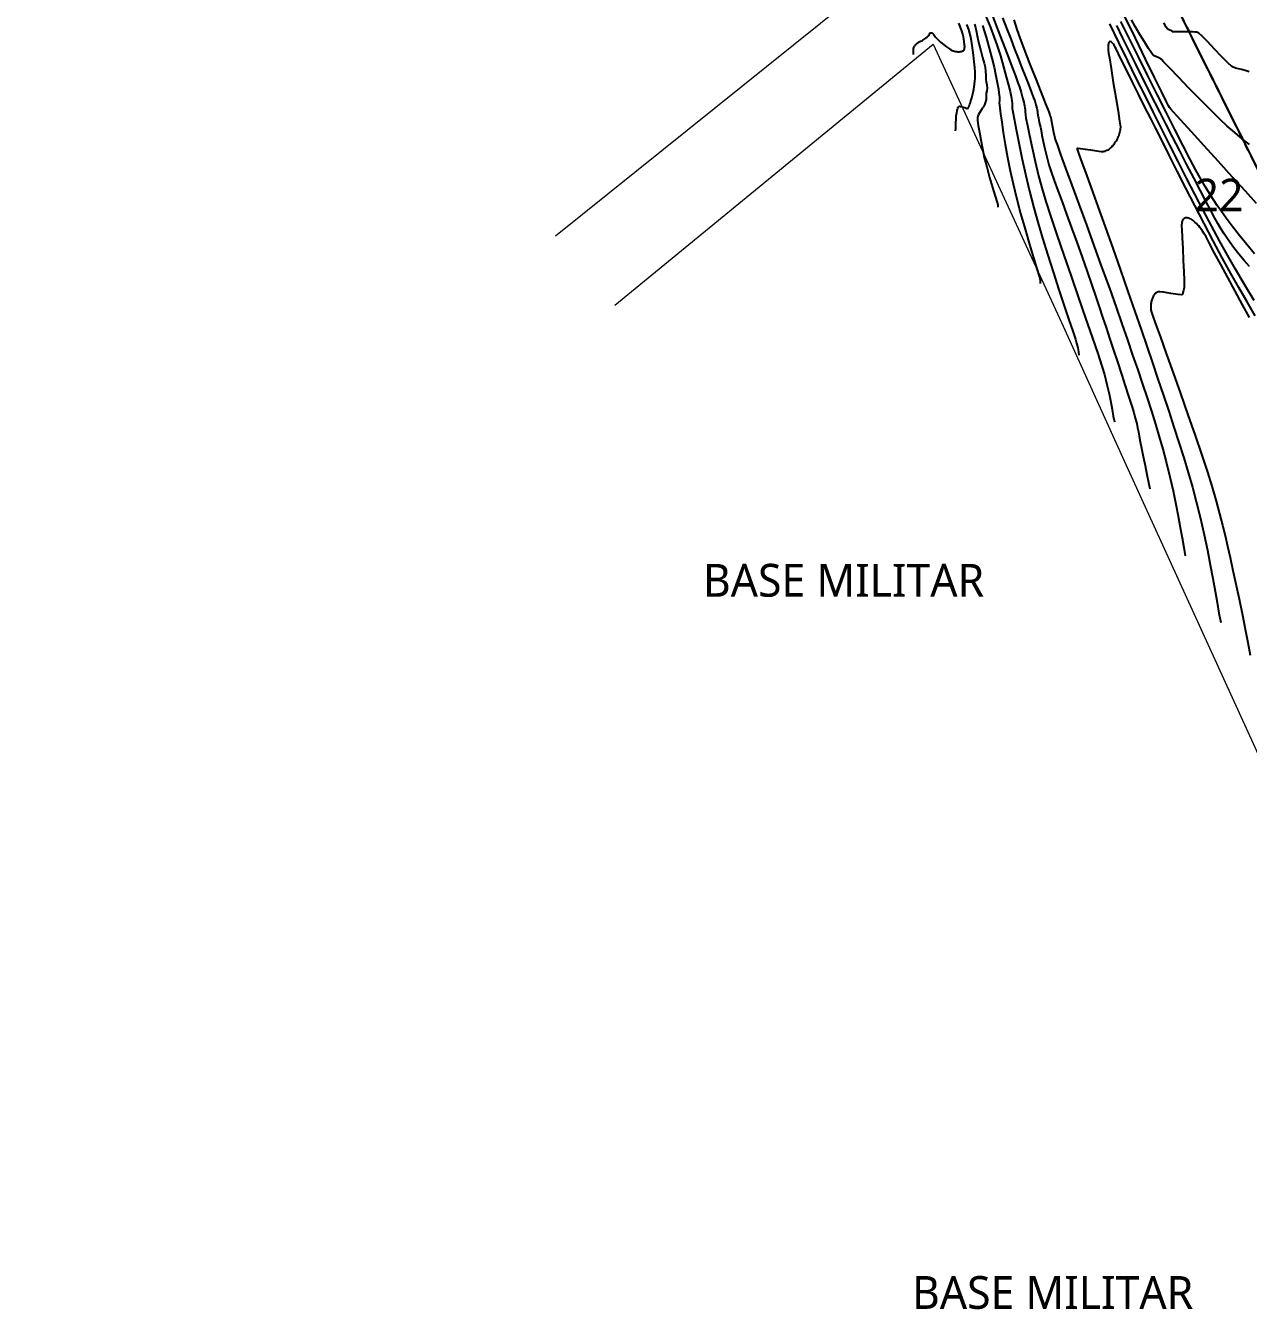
# Model space of a CAD drawing. Header units: millimetres. Extents: x 86 to 591881, y 99 to 1307229.
# Drawn here: x 590513 to 590606.2, y 1306927.9 to 1307025.7 of the extents above; entities that cross this region are included whole.
import ezdxf
from ezdxf.enums import TextEntityAlignment as Align

# ---------------------------------------------------------------- set-up
doc = ezdxf.new("R2010")
doc.units = ezdxf.units.MM
doc.linetypes.add('PHANTOM', pattern=[2.5, 1.25, -0.25, 0.25, -0.25, 0.25, -0.25])
doc.layers.add('_BLOQUES', color=9, linetype='Continuous', lineweight=20)
doc.layers.add('_TEXTO', color=3, linetype='Continuous', lineweight=25)
for name, color, linetype in [('C-PROP-BNDY', 150, 'Continuous'), ('C-PROP-LINE', 230, 'Continuous'), ('C-TOPO-MAJR', 9, 'Continuous'), ('C-TOPO-MINR', 8, 'Continuous'), ('Perimetro', 7, 'Continuous'), ('Plano', 7, 'Continuous')]:
    doc.layers.add(name, color=color, linetype=linetype)
doc.styles.add('ST - ETIQUETAS', font='', dxfattribs={"height": 2.5})
doc.styles.get('ST - ETIQUETAS').set_extended_font_data('Roboto Thin')

msp = doc.modelspace()

# ---------------------------------------------------------------- linework, layer by layer
at = {"layer": '_BLOQUES', "flags": 128}
msp.add_lwpolyline([(590590.178, 1307047.968), (590628.051, 1307065.704), (590657.956, 1307007.818), (590654.811, 1307006.619), (590647.927, 1307003.89), (590634.295, 1306998.682), (590617.753, 1306992.343), (590613.249, 1307001.467), (590607.385, 1307013.689), (590599.683, 1307029.141), (590590.178, 1307047.968)], dxfattribs=at)
at = {"layer": 'C-PROP-BNDY', "color": 150, "linetype": 'Continuous', "lineweight": -3}
msp.add_polyline3d([(590645.365, 1307032.182, 0), (590628.051, 1307065.704, 0), (590590.178, 1307047.968, 0), (590599.683, 1307029.141, 0), (590607.385, 1307013.689, 0), (590613.279, 1307001.404, 0), (590617.753, 1306992.343, 0), (590634.295, 1306998.682, 0), (590647.927, 1307003.89, 0), (590654.811, 1307006.619, 0), (590657.956, 1307007.818, 0), (590645.365, 1307032.182, 0)], dxfattribs=at)
at = {"layer": 'C-PROP-LINE', "color": 242, "linetype": 'PHANTOM', "lineweight": 30, "ltscale": 2}
msp.add_polyline3d([(590599.683, 1307029.141, 0), (590607.385, 1307013.689, 0), (590613.279, 1307001.404, 0), (590617.753, 1306992.343, 0), (590634.295, 1306998.682, 0), (590647.927, 1307003.89, 0), (590654.811, 1307006.619, 0), (590662.89, 1307009.7, 0), (590675.452, 1307014.842, 0), (590685.718, 1307018.866, 0), (590705.811, 1307027.095, 0)], dxfattribs=at)
at = {"layer": 'C-TOPO-MAJR', "color": 40, "linetype": 'Continuous', "lineweight": -3}
for points, elevation in [([(590580.642, 1307023.475), (590580.643, 1307023.498), (590580.645, 1307023.559), (590580.648, 1307023.672), (590580.653, 1307023.823), (590580.656, 1307023.921), (590580.675, 1307024), (590580.698, 1307024.044), (590580.723, 1307024.091), (590580.757, 1307024.138), (590580.795, 1307024.188), (590580.837, 1307024.235), (590580.883, 1307024.283), (590580.932, 1307024.327), (590580.981, 1307024.369), (590581.036, 1307024.409), (590581.082, 1307024.441), (590581.132, 1307024.47), (590581.18, 1307024.492), (590581.273, 1307024.522), (590581.323, 1307024.543), (590581.372, 1307024.569), (590581.431, 1307024.601), (590581.505, 1307024.651), (590581.597, 1307024.717), (590581.682, 1307024.791), (590581.745, 1307024.849), (590581.785, 1307024.894), (590581.821, 1307024.936), (590581.871, 1307025.015), (590581.894, 1307025.077), (590581.928, 1307025.116), (590582.001, 1307025.131), (590582.059, 1307025.114), (590582.12, 1307025.077), (590582.179, 1307025.023), (590582.232, 1307024.942), (590582.284, 1307024.861), (590582.33, 1307024.802), (590582.383, 1307024.742), (590582.459, 1307024.66), (590582.547, 1307024.574), (590582.716, 1307024.417), (590582.927, 1307024.236), (590583.171, 1307024.051), (590583.399, 1307023.891), (590583.505, 1307023.819), (590583.587, 1307023.779), (590583.673, 1307023.746), (590583.762, 1307023.72), (590583.853, 1307023.701), (590583.944, 1307023.689), (590584.034, 1307023.684), (590584.121, 1307023.685), (590584.204, 1307023.693), (590584.282, 1307023.707), (590584.352, 1307023.727), (590584.413, 1307023.754), (590584.465, 1307023.786), (590584.505, 1307023.824), (590584.532, 1307023.868), (590584.544, 1307023.917), (590584.546, 1307023.973), (590584.548, 1307024.042), (590584.541, 1307024.191), (590584.515, 1307024.465), (590584.492, 1307024.637), (590584.463, 1307024.805), (590584.412, 1307025.01), (590584.32, 1307025.261), (590584.095, 1307025.849)], 456.5), ([(590586.142, 1307026.433), (590586.506, 1307025.515), (590586.796, 1307024.764), (590586.998, 1307024.205), (590587.267, 1307023.364), (590587.51, 1307022.54), (590587.718, 1307021.78), (590587.884, 1307021.136), (590588.002, 1307020.656), (590588.063, 1307020.391), (590588.115, 1307020.137), (590588.149, 1307019.928), (590588.169, 1307019.745), (590588.171, 1307019.545), (590588.175, 1307019.345), (590588.215, 1307019.106), (590588.315, 1307018.557), (590588.469, 1307017.751), (590588.67, 1307016.744), (590588.911, 1307015.589), (590589.186, 1307014.343), (590589.488, 1307013.057), (590589.81, 1307011.788), (590590.113, 1307010.705), (590590.478, 1307009.483), (590590.884, 1307008.177), (590591.31, 1307006.845), (590591.733, 1307005.544), (590592.134, 1307004.33), (590592.489, 1307003.26), (590592.779, 1307002.391), (590592.98, 1307001.78), (590593.073, 1307001.484), (590593.157, 1307001.113), (590593.213, 1307000.807), (590593.255, 1307000.568)], 455.5), ([(590587.433, 1307026.269), (590587.739, 1307025.474), (590588.055, 1307024.656), (590588.357, 1307023.875), (590588.622, 1307023.188), (590588.901, 1307022.465), (590589.174, 1307021.766), (590589.424, 1307021.127), (590589.636, 1307020.585), (590589.794, 1307020.176), (590589.882, 1307019.935), (590589.972, 1307019.641), (590590.038, 1307019.393), (590590.067, 1307019.275), (590590.081, 1307019.207), (590590.094, 1307019.14), (590590.103, 1307018.998), (590590.111, 1307018.87), (590590.128, 1307018.804), (590590.141, 1307018.739), (590590.169, 1307018.607), (590590.234, 1307018.302), (590590.314, 1307017.937), (590590.364, 1307017.688), (590590.436, 1307017.312), (590590.531, 1307016.836), (590590.651, 1307016.285), (590590.795, 1307015.685), (590590.965, 1307015.062), (590591.135, 1307014.527), (590591.363, 1307013.873), (590591.643, 1307013.108), (590591.964, 1307012.246), (590592.318, 1307011.297), (590592.698, 1307010.273), (590593.094, 1307009.184), (590593.498, 1307008.043), (590593.879, 1307006.947), (590594.215, 1307005.966), (590594.518, 1307005.074), (590594.795, 1307004.246), (590595.059, 1307003.453), (590595.317, 1307002.671), (590595.58, 1307001.871), (590595.857, 1307001.028), (590596.181, 1307000.045), (590596.491, 1306999.106), (590596.778, 1306998.231), (590597.036, 1306997.44), (590597.256, 1306996.753), (590597.43, 1306996.19), (590597.549, 1306995.772), (590597.654, 1306995.356), (590597.727, 1306995.024), (590597.786, 1306994.718), (590597.848, 1306994.383), (590597.931, 1306993.962), (590598.032, 1306993.473), (590598.158, 1306992.853), (590598.296, 1306992.168), (590598.435, 1306991.484), (590598.559, 1306990.866), (590598.657, 1306990.381)], 455), ([(590606.782, 1307012.119), (590605.934, 1307013.057), (590604.932, 1307014.161), (590603.859, 1307015.343), (590602.794, 1307016.513), (590601.819, 1307017.584), (590601.016, 1307018.467), (590600.465, 1307019.073), (590600.248, 1307019.314), (590600.154, 1307019.434), (590600.071, 1307019.56), (590599.927, 1307019.852), (590599.558, 1307020.606), (590599.012, 1307021.729), (590598.332, 1307023.126), (590597.564, 1307024.704), (590596.754, 1307026.368)], 455.5), ([(590606.231, 1307022.144), (590605.916, 1307022.261), (590605.647, 1307022.336), (590605.409, 1307022.38), (590605.171, 1307022.44), (590604.903, 1307022.567), (590604.595, 1307022.83), (590604.121, 1307023.307), (590603.572, 1307023.886), (590603.041, 1307024.454), (590602.618, 1307024.897), (590602.395, 1307025.103), (590602.235, 1307025.165), (590602.089, 1307025.182), (590601.907, 1307025.193), (590601.581, 1307025.203), (590601.074, 1307025.206), (590600.606, 1307025.206), (590600.394, 1307025.207), (590600.352, 1307025.236), (590600.309, 1307025.267), (590600.249, 1307025.295), (590600.182, 1307025.325), (590600.119, 1307025.356), (590600.065, 1307025.383), (590599.99, 1307025.421), (590599.906, 1307025.561), (590599.714, 1307025.878)], 456), ([(590585.285, 1307025.782), (590585.379, 1307025.52), (590585.461, 1307025.176), (590585.501, 1307024.895), (590585.564, 1307024.545), (590585.652, 1307024.2), (590585.78, 1307023.738), (590585.917, 1307023.244), (590586.035, 1307022.806), (590586.103, 1307022.508), (590586.143, 1307022.179), (590586.158, 1307021.903), (590586.161, 1307021.751), (590586.157, 1307021.64), (590586.155, 1307021.529), (590586.183, 1307021.388), (590586.229, 1307021.155), (590586.253, 1307020.914), (590586.233, 1307020.698), (590586.195, 1307020.517), (590586.174, 1307020.426), (590586.179, 1307020.351), (590586.185, 1307020.277), (590586.187, 1307020.176), (590586.181, 1307020.045), (590586.133, 1307019.855), (590586.087, 1307019.701), (590586.06, 1307019.631), (590586.038, 1307019.577), (590586.015, 1307019.532), (590585.974, 1307019.484), (590585.917, 1307019.404), (590585.797, 1307019.226), (590585.684, 1307019.036), (590585.608, 1307018.898), (590585.555, 1307018.784), (590585.525, 1307018.637), (590585.536, 1307018.443), (590585.585, 1307018.07), (590585.666, 1307017.561), (590585.773, 1307016.957), (590585.902, 1307016.3), (590586.046, 1307015.633), (590586.226, 1307014.908), (590586.445, 1307014.112), (590586.672, 1307013.335), (590586.873, 1307012.667), (590587.017, 1307012.199), (590587.073, 1307012.019), (590587.074, 1307011.932), (590587.074, 1307011.846)], 456), ([(590606.246, 1307007.31), (590605.849, 1307007.769), (590605.438, 1307008.264), (590605.056, 1307008.752), (590604.75, 1307009.163), (590604.513, 1307009.496), (590604.307, 1307009.807), (590604.093, 1307010.154), (590603.83, 1307010.595), (590603.6, 1307011.002), (590603.291, 1307011.577), (590602.913, 1307012.295), (590602.478, 1307013.132), (590601.997, 1307014.065), (590601.481, 1307015.071), (590600.941, 1307016.125), (590600.387, 1307017.205), (590599.878, 1307018.197), (590599.446, 1307019.039), (590599.067, 1307019.779), (590598.716, 1307020.47), (590598.367, 1307021.161), (590597.995, 1307021.903), (590597.576, 1307022.746), (590597.085, 1307023.741), (590596.581, 1307024.768), (590596.135, 1307025.688)], 455), ([(590606.691, 1307003.571), (590606.059, 1307004.633), (590605.425, 1307005.723), (590604.82, 1307006.796), (590604.169, 1307007.99), (590603.486, 1307009.271), (590602.787, 1307010.604), (590602.087, 1307011.957), (590601.401, 1307013.296), (590600.746, 1307014.586), (590600.135, 1307015.794), (590599.584, 1307016.887), (590599.109, 1307017.83), (590598.724, 1307018.589), (590598.257, 1307019.513), (590597.787, 1307020.452), (590597.335, 1307021.362), (590596.919, 1307022.204), (590596.559, 1307022.934), (590596.276, 1307023.511), (590596.089, 1307023.893), (590596.018, 1307024.038), (590595.972, 1307024.117), (590595.93, 1307024.186), (590595.887, 1307024.246), (590595.847, 1307024.3), (590595.807, 1307024.343), (590595.77, 1307024.381), (590595.7, 1307024.43), (590595.638, 1307024.448), (590595.585, 1307024.436), (590595.541, 1307024.394), (590595.506, 1307024.323), (590595.494, 1307024.275), (590595.483, 1307024.223), (590595.477, 1307024.163), (590595.471, 1307024.097), (590595.471, 1307024.024), (590595.472, 1307023.943), (590595.485, 1307023.803), (590595.514, 1307023.559), (590595.571, 1307023.204), (590595.7, 1307022.406), (590595.873, 1307021.345), (590596.06, 1307020.202), (590596.231, 1307019.156), (590596.356, 1307018.389), (590596.406, 1307018.08), (590596.41, 1307017.989), (590596.411, 1307017.898), (590596.404, 1307017.805), (590596.393, 1307017.71), (590596.375, 1307017.615), (590596.354, 1307017.519), (590596.326, 1307017.424), (590596.295, 1307017.328), (590596.259, 1307017.234), (590596.22, 1307017.141), (590596.176, 1307017.049), (590596.129, 1307016.959), (590596.078, 1307016.871), (590596.025, 1307016.786), (590595.969, 1307016.703), (590595.911, 1307016.624), (590595.849, 1307016.549), (590595.787, 1307016.477), (590595.722, 1307016.41), (590595.657, 1307016.348), (590595.588, 1307016.291), (590595.521, 1307016.239), (590595.451, 1307016.193), (590595.383, 1307016.152), (590595.313, 1307016.12), (590595.244, 1307016.092), (590595.174, 1307016.075), (590595.106, 1307016.061), (590595.039, 1307016.06), (590594.972, 1307016.061), (590594.769, 1307016.088), (590594.306, 1307016.149), (590593.759, 1307016.222), (590593.377, 1307016.273), (590593.183, 1307016.298), (590593.118, 1307016.307), (590593.109, 1307016.308), (590593.109, 1307016.302), (590593.111, 1307016.275), (590593.112, 1307016.255), (590593.191, 1307016.039), (590593.409, 1307015.436), (590593.747, 1307014.504), (590594.179, 1307013.305), (590594.685, 1307011.899), (590595.241, 1307010.347), (590595.826, 1307008.71), (590596.415, 1307007.046), (590596.988, 1307005.418), (590597.52, 1307003.886), (590597.99, 1307002.51), (590598.422, 1307001.238), (590598.85, 1306999.978), (590599.275, 1306998.732), (590599.691, 1306997.501), (590600.098, 1306996.286), (590600.493, 1306995.088), (590600.872, 1306993.91), (590601.235, 1306992.751), (590601.577, 1306991.614), (590601.896, 1306990.5), (590602.191, 1306989.41), (590602.513, 1306988.12), (590602.795, 1306986.885), (590603.043, 1306985.71), (590603.26, 1306984.601), (590603.452, 1306983.561), (590603.624, 1306982.596), (590603.779, 1306981.71), (590603.923, 1306980.908), (590604.06, 1306980.194)], 454.5)]:
    msp.add_lwpolyline(points, dxfattribs=dict(at, elevation=elevation))
at = {"layer": 'C-TOPO-MINR', "color": 44, "linetype": 'Continuous', "lineweight": -3}
for points, elevation in [([(590586.517, 1307026.811), (590586.976, 1307025.612), (590587.408, 1307024.482), (590587.8, 1307023.455), (590588.139, 1307022.561), (590588.414, 1307021.833), (590588.61, 1307021.303), (590588.717, 1307021.004), (590588.851, 1307020.568), (590588.964, 1307020.165), (590589.045, 1307019.851), (590589.086, 1307019.684), (590589.116, 1307019.55), (590589.139, 1307019.414), (590589.146, 1307019.282), (590589.153, 1307019.097), (590589.174, 1307018.874), (590589.22, 1307018.612), (590589.324, 1307018.07), (590589.479, 1307017.303), (590589.678, 1307016.369), (590589.915, 1307015.323), (590590.184, 1307014.222), (590590.476, 1307013.123), (590590.735, 1307012.265), (590591.11, 1307011.11), (590591.573, 1307009.729), (590592.097, 1307008.194), (590592.655, 1307006.576), (590593.219, 1307004.945), (590593.763, 1307003.373), (590594.26, 1307001.93), (590594.682, 1307000.689), (590595.002, 1306999.72), (590595.193, 1306999.093), (590595.387, 1306998.332), (590595.545, 1306997.63), (590595.673, 1306996.992), (590595.779, 1306996.418), (590595.871, 1306995.912), (590595.956, 1306995.474)], 455.25), ([(590588.301, 1307026.106), (590588.527, 1307025.372), (590588.748, 1307024.746), (590589.086, 1307023.848), (590589.496, 1307022.789), (590589.932, 1307021.675), (590590.35, 1307020.618), (590590.706, 1307019.724), (590590.953, 1307019.104), (590591.048, 1307018.866), (590591.074, 1307018.784), (590591.093, 1307018.719), (590591.106, 1307018.647), (590591.133, 1307018.488), (590591.204, 1307018.09), (590591.314, 1307017.559), (590591.454, 1307017), (590591.585, 1307016.606), (590591.854, 1307015.855), (590592.235, 1307014.808), (590592.705, 1307013.524), (590593.241, 1307012.063), (590593.82, 1307010.486), (590594.417, 1307008.853), (590595.009, 1307007.224), (590595.573, 1307005.66), (590596.084, 1307004.219), (590596.52, 1307002.963), (590596.941, 1307001.735), (590597.343, 1307000.561), (590597.728, 1306999.436), (590598.094, 1306998.354), (590598.442, 1306997.31), (590598.772, 1306996.297), (590599.084, 1306995.311), (590599.376, 1306994.345), (590599.651, 1306993.393), (590599.906, 1306992.45), (590600.191, 1306991.308), (590600.434, 1306990.232), (590600.641, 1306989.226), (590600.819, 1306988.29), (590600.973, 1306987.426), (590601.111, 1306986.637), (590601.237, 1306985.923), (590601.359, 1306985.287)], 454.75), ([(590606.64, 1307008.283), (590606.051, 1307008.983), (590605.473, 1307009.694), (590604.936, 1307010.386), (590604.48, 1307010.994), (590604.107, 1307011.505), (590603.787, 1307011.96), (590603.493, 1307012.402), (590603.196, 1307012.873), (590602.87, 1307013.415), (590602.485, 1307014.071), (590602.153, 1307014.669), (590601.707, 1307015.51), (590601.168, 1307016.554), (590600.556, 1307017.757), (590599.89, 1307019.078), (590599.191, 1307020.476), (590598.477, 1307021.908), (590597.769, 1307023.332), (590597.087, 1307024.708), (590596.451, 1307025.992)], 455.25), ([(590606.238, 1307016.619), (590605.697, 1307017.046), (590605.119, 1307017.521), (590604.552, 1307018.013), (590604.025, 1307018.513), (590603.31, 1307019.219), (590602.488, 1307020.048), (590601.638, 1307020.916), (590600.838, 1307021.738), (590600.168, 1307022.429), (590599.708, 1307022.907), (590599.536, 1307023.085), (590599.503, 1307023.123), (590599.452, 1307023.158), (590599.385, 1307023.201), (590599.279, 1307023.252), (590599.173, 1307023.3), (590599.104, 1307023.324), (590599.047, 1307023.343), (590598.976, 1307023.359), (590598.928, 1307023.398), (590598.872, 1307023.448), (590598.779, 1307023.585), (590598.552, 1307023.932), (590598.237, 1307024.425), (590597.882, 1307025.003), (590597.534, 1307025.603), (590597.263, 1307026.117)], 455.75), ([(590583.858, 1307017.661), (590583.86, 1307017.702), (590583.863, 1307017.801), (590583.869, 1307017.98), (590583.877, 1307018.248), (590583.89, 1307018.573), (590583.907, 1307018.807), (590583.941, 1307019.018), (590583.979, 1307019.193), (590584.004, 1307019.288), (590584.037, 1307019.386), (590584.063, 1307019.457), (590584.1, 1307019.519), (590584.164, 1307019.532), (590584.231, 1307019.521), (590584.319, 1307019.504), (590584.437, 1307019.469), (590584.56, 1307019.429), (590584.653, 1307019.387), (590584.722, 1307019.356), (590584.796, 1307019.388), (590584.839, 1307019.45), (590584.861, 1307019.493), (590584.885, 1307019.54), (590584.924, 1307019.635), (590584.982, 1307019.788), (590585.029, 1307019.938), (590585.099, 1307020.181), (590585.171, 1307020.477), (590585.238, 1307020.824), (590585.295, 1307021.182), (590585.33, 1307021.454), (590585.342, 1307021.613), (590585.345, 1307021.739), (590585.342, 1307021.899), (590585.335, 1307022.125), (590585.316, 1307022.48), (590585.281, 1307022.923), (590585.226, 1307023.413), (590585.177, 1307023.791), (590585.129, 1307024.145), (590585.067, 1307024.505), (590584.981, 1307024.901), (590584.858, 1307025.364), (590584.721, 1307025.759)], 456.25), ([(590585.901, 1307025.676), (590586.181, 1307024.798), (590586.422, 1307023.954), (590586.623, 1307023.179), (590586.783, 1307022.506), (590586.902, 1307021.97), (590586.98, 1307021.603), (590587.057, 1307021.2), (590587.116, 1307020.831), (590587.156, 1307020.54), (590587.177, 1307020.374), (590587.192, 1307020.226), (590587.199, 1307020.076), (590587.195, 1307019.949), (590587.187, 1307019.798), (590587.192, 1307019.613), (590587.216, 1307019.405), (590587.277, 1307018.959), (590587.37, 1307018.318), (590587.493, 1307017.521), (590587.644, 1307016.611), (590587.819, 1307015.627), (590588.017, 1307014.612), (590588.234, 1307013.605), (590588.494, 1307012.538), (590588.808, 1307011.365), (590589.147, 1307010.161), (590589.485, 1307009.005), (590589.795, 1307007.972), (590590.05, 1307007.138), (590590.223, 1307006.581), (590590.287, 1307006.377), (590590.299, 1307006.312), (590590.296, 1307006.189), (590590.291, 1307006.031)], 455.75), ([(590606.607, 1307004.739), (590605.866, 1307005.95), (590605.176, 1307007.118), (590604.574, 1307008.176), (590603.962, 1307009.282), (590603.342, 1307010.43), (590602.715, 1307011.614), (590602.084, 1307012.826), (590601.449, 1307014.06), (590600.813, 1307015.31), (590600.178, 1307016.57), (590599.544, 1307017.832), (590598.914, 1307019.091), (590598.289, 1307020.339), (590597.649, 1307021.627), (590596.982, 1307022.989), (590596.3, 1307024.394), (590595.618, 1307025.81)], 454.75), ([(590606.247, 1307003.434), (590605.71, 1307004.403), (590605.148, 1307005.435), (590604.588, 1307006.473), (590604.059, 1307007.463), (590603.588, 1307008.347), (590603.204, 1307009.069), (590602.935, 1307009.574), (590602.807, 1307009.806), (590602.67, 1307010.019), (590602.55, 1307010.191), (590602.466, 1307010.302), (590602.378, 1307010.411), (590602.293, 1307010.506), (590602.204, 1307010.598), (590602.121, 1307010.678), (590602.034, 1307010.752), (590601.953, 1307010.817), (590601.87, 1307010.874), (590601.792, 1307010.922), (590601.714, 1307010.96), (590601.64, 1307010.992), (590601.569, 1307011.011), (590601.501, 1307011.025), (590601.438, 1307011.025), (590601.377, 1307011.021), (590601.323, 1307011.001), (590601.271, 1307010.977), (590601.227, 1307010.937), (590601.185, 1307010.893), (590601.152, 1307010.834), (590601.122, 1307010.768), (590601.102, 1307010.689), (590601.085, 1307010.6), (590601.078, 1307010.502), (590601.076, 1307010.388), (590601.087, 1307010.135), (590601.117, 1307009.52), (590601.157, 1307008.686), (590601.201, 1307007.773), (590601.241, 1307006.925), (590601.269, 1307006.281), (590601.279, 1307005.984), (590601.259, 1307005.731), (590601.239, 1307005.581), (590601.221, 1307005.489), (590601.202, 1307005.407), (590601.178, 1307005.33), (590601.158, 1307005.269), (590601.134, 1307005.218), (590601.083, 1307005.157), (590600.824, 1307005.192), (590600.258, 1307005.272), (590599.691, 1307005.352), (590599.427, 1307005.389), (590599.376, 1307005.391), (590599.325, 1307005.39), (590599.277, 1307005.379), (590599.228, 1307005.365), (590599.183, 1307005.341), (590599.137, 1307005.315), (590599.095, 1307005.28), (590599.053, 1307005.243), (590599.015, 1307005.199), (590598.976, 1307005.151), (590598.942, 1307005.098), (590598.908, 1307005.043), (590598.878, 1307004.982), (590598.849, 1307004.919), (590598.824, 1307004.852), (590598.801, 1307004.783), (590598.781, 1307004.711), (590598.763, 1307004.637), (590598.749, 1307004.562), (590598.737, 1307004.484), (590598.73, 1307004.405), (590598.724, 1307004.325), (590598.724, 1307004.245), (590598.725, 1307004.164), (590598.731, 1307004.084), (590598.74, 1307004.003), (590598.754, 1307003.923), (590598.771, 1307003.844), (590598.858, 1307003.602), (590599.095, 1307002.945), (590599.455, 1307001.947), (590599.909, 1307000.682), (590600.43, 1306999.224), (590600.988, 1306997.647), (590601.557, 1306996.027), (590602.107, 1306994.436), (590602.612, 1306992.949), (590603.042, 1306991.64), (590603.371, 1306990.584), (590603.703, 1306989.445), (590603.973, 1306988.476), (590604.199, 1306987.621), (590604.396, 1306986.821), (590604.582, 1306986.017), (590604.774, 1306985.153), (590604.988, 1306984.169), (590605.241, 1306983.009), (590605.483, 1306981.881), (590605.713, 1306980.768), (590605.928, 1306979.69), (590606.126, 1306978.667), (590606.304, 1306977.72)], 454.25)]:
    msp.add_lwpolyline(points, dxfattribs=dict(at, elevation=elevation))
at = {"layer": 'Plano', "lineweight": 13}
for points in [[(590513.009, 1307166.967), (590545.282, 1307113.428), (590548.073, 1307107.068), (590556.38, 1307090.363), (590558.472, 1307086.477), (590562.496, 1307078.821), (590569.993, 1307057.348), (590576.009, 1307044.106), (590577.555, 1307029.058), (590553.385, 1307009.627)], [(590557.897, 1307004.376), (590582.153, 1307024.262), (590591.937, 1307003.053), (590596.703, 1306992.519), (590622.459, 1306936.093)]]:
    msp.add_lwpolyline(points, dxfattribs=at)

# ---------------------------------------------------------------- texts
at = {"layer": '_TEXTO', "style": 'ST - ETIQUETAS'}
for p in [(590575.321, 1306982.166), (590591.251, 1306927.91)]:
    msp.add_text('BASE MILITAR', height=2.5, dxfattribs=at).set_placement(p, align=Align.CENTER)
at = {"layer": 'Perimetro', "color": 3, "style": 'ST - ETIQUETAS'}
msp.add_text('22', height=2.5, dxfattribs=at).set_placement((590602.066, 1307011.513))

doc.saveas('drawing.dxf')
